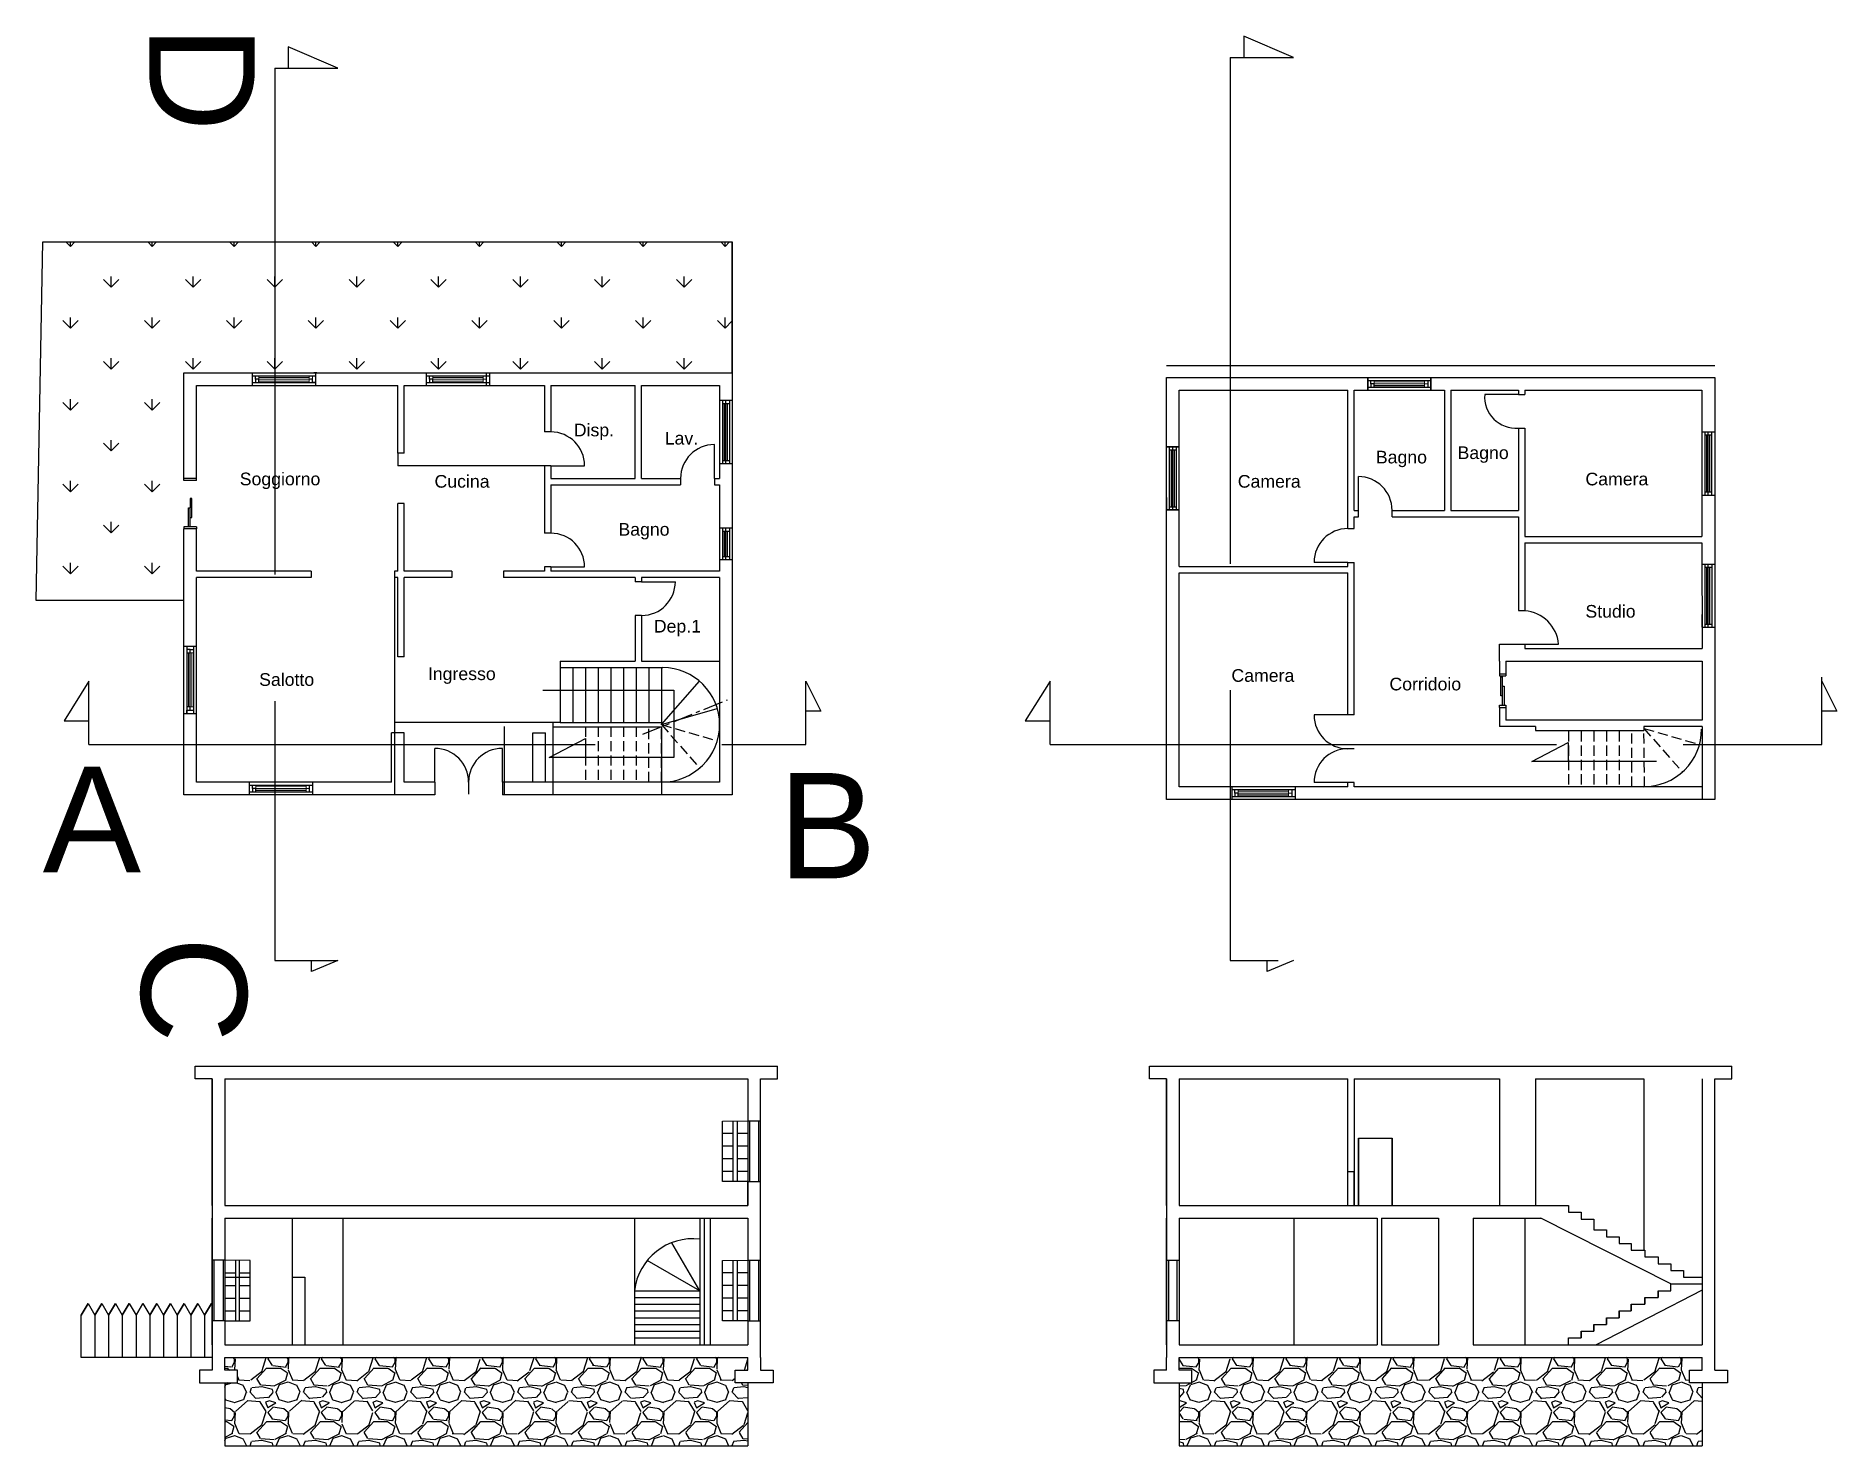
# Model space of a CAD drawing. Header units: millimetres. Extents: x 1271.7 to 1314.3, y 1595.1 to 1628.5.
import ezdxf

# ---------------------------------------------------------------- set-up
doc = ezdxf.new("R2010")
doc.units = ezdxf.units.MM
doc.linetypes.add('ACAD_ISO02W100', pattern=[15, 12, -3])
doc.linetypes.add('ACAD_ISO04W100', pattern=[30, 24, -3, 0, -3])
doc.layers.add('GIARDINO', color=3, linetype='Continuous')
doc.layers.add('MURATURA', color=140, linetype='Continuous')
doc.layers.add('PROIEZIONI finissime - fine lines', color=251, linetype='Continuous', lineweight=9)
doc.layers.add('SEZIONI medie - small section', color=2, linetype='Continuous', lineweight=25)
doc.layers.add('VETRATE sezioni - windows sections', color=7, linetype='Continuous', true_color=0x4d79ff)
doc.styles.get("Standard").update_dxf_attribs({"font": 'Arial.ttf'})

msp = doc.modelspace()

# ---------------------------------------------------------------- hatches: boundary and pattern name
h = msp.add_hatch()
h.set_pattern_fill('GRASS', color=256, scale=0.054)
h.paths.add_polyline_path([(1288.157, 1623.663), (1271.815, 1623.663), (1271.653, 1615.165), (1275.157, 1615.165), (1275.157, 1616.86), (1275.157, 1618.06), (1275.157, 1620.56), (1288.157, 1620.56)])
h = msp.add_hatch()
h.set_pattern_fill('GRASS', color=256, scale=10)
h.paths.add_polyline_path([(1288.157, 1623.663), (1271.815, 1623.663), (1271.653, 1615.165), (1275.157, 1615.165), (1275.157, 1616.86), (1275.157, 1618.06), (1275.157, 1620.56), (1288.157, 1620.56)])
at = {"layer": 'MURATURA'}
h = msp.add_hatch(dxfattribs=at)
h.set_pattern_fill('AR-B816C', color=0, scale=0.66)
h.paths.add_polyline_path([(1311.142, 1613.729), (1306.491, 1613.729), (1306.491, 1613.38), (1306.491, 1612.68), (1306.491, 1612.63), (1306.491, 1612.331), (1311.146, 1612.331)])
h = msp.add_hatch(dxfattribs=at)
h.set_pattern_fill('ANGLE', color=256)
h.set_pattern_definition([(0, (0, 0), (0, 6.985), [5.08, -1.905]), (90, (0, 0), (-6.985, 4e-16), [5.08, -1.905])])
h.paths.add_polyline_path([(1284.677, 1611.891), (1283.817, 1611.44), (1284.677, 1611.44)])
h = msp.add_hatch(dxfattribs=at)
h.set_pattern_fill('ANGLE', color=256)
h.set_pattern_definition([(0, (23.289, -0.092), (0, 6.985), [5.08, -1.905]), (90, (23.289, -0.092), (-6.985, 4e-16), [5.08, -1.905])])
h.paths.add_polyline_path([(1307.966, 1611.798), (1307.105, 1611.348), (1307.966, 1611.348)])
at = {"layer": 'MURATURA', "linetype": 'ByBlock'}
h = msp.add_hatch(dxfattribs=at)
h.set_pattern_fill('GRAVEL', color=256, scale=0.05)
h.paths.add_polyline_path([(1288.528, 1596.622), (1288.228, 1596.622), (1288.228, 1596.922), (1288.528, 1596.922), (1288.528, 1597.222), (1276.128, 1597.222), (1276.128, 1596.922), (1276.428, 1596.922), (1276.428, 1596.622), (1276.128, 1596.622), (1276.128, 1595.122), (1288.528, 1595.122)])
h = msp.add_hatch(dxfattribs=at)
h.set_pattern_fill('GRAVEL', color=256, scale=0.05)
h.paths.add_polyline_path([(1311.146, 1596.622), (1310.846, 1596.622), (1310.846, 1596.922), (1311.146, 1596.922), (1311.146, 1597.222), (1298.746, 1597.222), (1298.746, 1596.922), (1299.046, 1596.922), (1299.046, 1596.622), (1298.746, 1596.622), (1298.746, 1595.122), (1311.146, 1595.122)])

# ---------------------------------------------------------------- linework, layer by layer
at = {"layer": 'GIARDINO'}
for p, q in [((1271.653, 1615.165), (1271.815, 1623.663)), ((1271.815, 1623.663), (1288.157, 1623.663)), ((1288.157, 1620.56), (1288.157, 1623.663)), ((1275.157, 1615.165), (1271.653, 1615.165))]:
    msp.add_line(p, q, dxfattribs=at)
at = {"layer": 'MURATURA', "linetype": 'ACAD_ISO02W100'}
for p, q in [((1301.461, 1628.036), (1300.283, 1628.546)), ((1300.283, 1628.546), (1300.283, 1628.036)), ((1278.811, 1627.781), (1277.633, 1628.291)), ((1277.633, 1628.291), (1277.633, 1627.781)), ((1277.311, 1627.781), (1277.311, 1606.633)), ((1277.311, 1627.781), (1278.811, 1627.781)), ((1299.961, 1628.036), (1299.961, 1606.633)), ((1299.961, 1628.036), (1301.461, 1628.036)), ((1299.961, 1628.036), (1301.461, 1628.036)), ((1272.909, 1613.251), (1272.318, 1612.315)), ((1272.909, 1611.751), (1272.909, 1613.251)), ((1289.897, 1611.751), (1289.897, 1613.251)), ((1289.897, 1613.251), (1290.259, 1612.545)), ((1295.692, 1613.251), (1295.101, 1612.315)), ((1295.692, 1611.751), (1295.692, 1613.251)), ((1313.979, 1611.751), (1313.979, 1613.348)), ((1313.979, 1613.251), (1314.341, 1612.545)), ((1290.259, 1612.545), (1289.897, 1612.545)), ((1314.341, 1612.545), (1313.979, 1612.545)), ((1272.318, 1612.315), (1272.909, 1612.315)), ((1272.318, 1612.315), (1272.909, 1612.315)), ((1295.101, 1612.315), (1295.692, 1612.315)), ((1295.101, 1612.315), (1295.692, 1612.315)), ((1272.909, 1611.751), (1289.897, 1611.751)), ((1295.692, 1611.751), (1313.979, 1611.751)), ((1277.311, 1606.633), (1278.811, 1606.633)), ((1278.811, 1606.633), (1278.186, 1606.37)), ((1278.186, 1606.37), (1278.186, 1606.633)), ((1299.961, 1606.633), (1301.098, 1606.633)), ((1301.461, 1606.633), (1300.836, 1606.37)), ((1300.836, 1606.37), (1300.836, 1606.633))]:
    msp.add_line(p, q, dxfattribs=at)
at = {"layer": 'MURATURA'}
for p, q in [((1288.157, 1623.663), (1288.157, 1610.56)), ((1275.157, 1620.56), (1288.157, 1620.56)), ((1275.157, 1618.06), (1275.157, 1620.56)), ((1276.782, 1620.26), (1276.782, 1620.56)), ((1276.782, 1620.49), (1278.282, 1620.49)), ((1276.858, 1620.41), (1276.858, 1620.49)), ((1276.858, 1620.49), (1276.858, 1620.486)), ((1278.282, 1620.26), (1278.282, 1620.56)), ((1280.907, 1620.26), (1280.907, 1620.56)), ((1280.907, 1620.49), (1282.407, 1620.49)), ((1280.983, 1620.41), (1280.983, 1620.49)), ((1280.983, 1620.49), (1280.983, 1620.486)), ((1282.33, 1620.26), (1282.33, 1620.56)), ((1282.407, 1620.26), (1282.407, 1620.56)), ((1298.446, 1620.451), (1311.446, 1620.451)), ((1298.446, 1610.451), (1298.446, 1620.451)), ((1303.218, 1620.151), (1303.218, 1620.451)), ((1303.218, 1620.451), (1303.218, 1620.151)), ((1304.718, 1620.151), (1304.718, 1620.451)), ((1304.718, 1620.451), (1304.718, 1620.151)), ((1311.446, 1620.451), (1311.446, 1610.451)), ((1275.457, 1620.26), (1279.607, 1620.26)), ((1275.457, 1618.06), (1275.457, 1620.26)), ((1276.782, 1620.33), (1276.935, 1620.33)), ((1276.858, 1620.41), (1276.858, 1620.33)), ((1276.935, 1620.33), (1278.282, 1620.33)), ((1278.205, 1620.33), (1278.205, 1620.41)), ((1278.282, 1620.33), (1278.205, 1620.33)), ((1279.607, 1620.26), (1280.233, 1620.26)), ((1280.233, 1618.66), (1280.233, 1620.26)), ((1280.383, 1618.66), (1280.383, 1620.26)), ((1280.383, 1620.26), (1283.707, 1620.26)), ((1280.907, 1620.33), (1281.06, 1620.33)), ((1280.983, 1620.41), (1280.983, 1620.33)), ((1281.06, 1620.33), (1282.407, 1620.33)), ((1283.707, 1620.26), (1283.707, 1619.16)), ((1283.857, 1620.26), (1283.857, 1619.16)), ((1283.857, 1620.26), (1285.857, 1620.26)), ((1285.857, 1618.06), (1285.857, 1620.26)), ((1286.007, 1618.06), (1286.007, 1620.26)), ((1286.007, 1620.26), (1287.857, 1620.26)), ((1287.857, 1620.26), (1287.857, 1618.06)), ((1298.746, 1620.151), (1302.746, 1620.151)), ((1298.746, 1615.969), (1298.746, 1620.151)), ((1302.746, 1616.869), (1302.746, 1620.151)), ((1302.896, 1617.301), (1302.896, 1620.151)), ((1302.896, 1620.151), (1305.041, 1620.151)), ((1303.218, 1620.381), (1304.718, 1620.381)), ((1303.218, 1620.221), (1303.371, 1620.221)), ((1303.295, 1620.301), (1303.295, 1620.381)), ((1303.295, 1620.381), (1303.295, 1620.378)), ((1303.295, 1620.301), (1303.295, 1620.221)), ((1303.371, 1620.221), (1304.718, 1620.221)), ((1304.642, 1620.381), (1304.642, 1620.221)), ((1305.041, 1620.151), (1305.041, 1617.301)), ((1305.191, 1620.151), (1305.191, 1617.301)), ((1305.191, 1620.151), (1306.791, 1620.151)), ((1306.791, 1620.051), (1305.991, 1620.051)), ((1306.791, 1620.151), (1306.791, 1620.051)), ((1306.791, 1620.051), (1306.941, 1620.051)), ((1306.941, 1620.151), (1306.941, 1620.051)), ((1306.941, 1620.151), (1311.135, 1620.151)), ((1306.941, 1620.151), (1307.396, 1620.151)), ((1311.135, 1620.151), (1311.139, 1616.678)), ((1287.857, 1619.91), (1288.157, 1619.91)), ((1287.927, 1619.91), (1287.927, 1618.41)), ((1287.927, 1619.833), (1288.087, 1619.833)), ((1287.967, 1619.833), (1287.967, 1618.486)), ((1288.007, 1618.41), (1288.007, 1619.91)), ((1288.047, 1618.486), (1288.047, 1619.833)), ((1288.087, 1619.91), (1288.087, 1618.41)), ((1283.857, 1619.16), (1283.707, 1619.16)), ((1306.791, 1619.251), (1306.941, 1619.251)), ((1306.791, 1619.251), (1306.791, 1617.301)), ((1306.941, 1619.251), (1306.941, 1616.678)), ((1311.137, 1619.165), (1311.446, 1619.165)), ((1311.138, 1619.165), (1311.438, 1619.165)), ((1311.208, 1619.165), (1311.208, 1617.665)), ((1311.288, 1617.665), (1311.288, 1619.165)), ((1311.368, 1619.165), (1311.368, 1617.665)), ((1287.732, 1618.06), (1287.732, 1618.86)), ((1298.746, 1618.81), (1298.446, 1618.81)), ((1298.446, 1618.81), (1298.746, 1618.81)), ((1298.516, 1618.81), (1298.516, 1617.31)), ((1298.516, 1618.734), (1298.676, 1618.734)), ((1298.556, 1618.734), (1298.556, 1617.387)), ((1298.596, 1617.31), (1298.596, 1618.81)), ((1298.636, 1617.387), (1298.636, 1618.734)), ((1298.676, 1618.81), (1298.676, 1617.31)), ((1311.208, 1619.088), (1311.368, 1619.088)), ((1311.248, 1619.088), (1311.248, 1617.741)), ((1311.328, 1617.741), (1311.328, 1619.088)), ((1280.383, 1618.66), (1280.233, 1618.66)), ((1283.857, 1618.36), (1283.707, 1618.36)), ((1283.707, 1618.36), (1283.707, 1616.76)), ((1283.857, 1618.36), (1283.857, 1618.06)), ((1283.857, 1618.36), (1284.657, 1618.36)), ((1287.857, 1618.41), (1288.157, 1618.41)), ((1287.927, 1618.486), (1288.087, 1618.486)), ((1275.457, 1618.06), (1275.157, 1618.06)), ((1275.157, 1618.01), (1275.157, 1618.06)), ((1275.457, 1618.01), (1275.157, 1618.01)), ((1275.457, 1618.01), (1275.457, 1618.06)), ((1283.857, 1618.06), (1285.857, 1618.06)), ((1283.857, 1617.91), (1286.932, 1617.91)), ((1283.857, 1617.91), (1283.857, 1616.76)), ((1286.007, 1618.06), (1286.932, 1618.06)), ((1286.932, 1618.06), (1286.932, 1617.91)), ((1287.732, 1618.06), (1287.732, 1617.91)), ((1287.732, 1618.06), (1287.857, 1618.06)), ((1287.732, 1617.91), (1287.857, 1617.91)), ((1287.857, 1617.91), (1287.857, 1615.86)), ((1302.996, 1617.301), (1302.996, 1618.101)), ((1311.137, 1617.965), (1311.137, 1617.665)), ((1275.347, 1617.585), (1275.307, 1617.585)), ((1275.307, 1617.585), (1275.307, 1617.36)), ((1275.347, 1617.135), (1275.347, 1617.585)), ((1280.233, 1615.86), (1280.233, 1617.46)), ((1280.383, 1617.46), (1280.233, 1617.46)), ((1280.383, 1615.86), (1280.383, 1617.46)), ((1298.446, 1617.61), (1298.446, 1617.31)), ((1311.137, 1617.665), (1311.446, 1617.665)), ((1311.138, 1617.665), (1311.438, 1617.665)), ((1311.208, 1617.741), (1311.368, 1617.741)), ((1275.267, 1616.91), (1275.267, 1617.36)), ((1275.267, 1617.36), (1275.307, 1617.36)), ((1275.307, 1616.91), (1275.307, 1617.36)), ((1275.307, 1617.135), (1275.347, 1617.135)), ((1298.746, 1617.31), (1298.446, 1617.31)), ((1298.446, 1617.31), (1298.746, 1617.31)), ((1298.516, 1617.387), (1298.676, 1617.387)), ((1302.896, 1617.301), (1302.996, 1617.301)), ((1302.896, 1617.151), (1302.996, 1617.151)), ((1302.896, 1616.869), (1302.896, 1617.151)), ((1302.996, 1617.151), (1302.996, 1617.301)), ((1303.796, 1617.151), (1303.796, 1617.301)), ((1303.796, 1617.301), (1305.041, 1617.301)), ((1303.796, 1617.151), (1306.791, 1617.151)), ((1305.191, 1617.301), (1306.791, 1617.301)), ((1306.791, 1617.151), (1306.791, 1614.929)), ((1275.457, 1616.91), (1275.157, 1616.91)), ((1275.157, 1616.91), (1275.157, 1616.86)), ((1275.157, 1610.56), (1275.157, 1616.86)), ((1275.457, 1616.86), (1275.157, 1616.86)), ((1275.457, 1616.91), (1275.457, 1616.86)), ((1275.457, 1615.86), (1275.457, 1616.86)), ((1283.857, 1616.76), (1283.707, 1616.76)), ((1287.857, 1616.885), (1288.157, 1616.885)), ((1287.927, 1616.885), (1287.927, 1616.135)), ((1287.927, 1616.808), (1288.087, 1616.808)), ((1287.967, 1616.808), (1287.967, 1616.211)), ((1288.007, 1616.135), (1288.007, 1616.885)), ((1288.047, 1616.211), (1288.047, 1616.808)), ((1288.087, 1616.885), (1288.087, 1616.135)), ((1302.746, 1616.869), (1302.896, 1616.869)), ((1306.941, 1616.678), (1311.139, 1616.678)), ((1287.927, 1616.211), (1288.087, 1616.211)), ((1306.941, 1616.528), (1311.139, 1616.528)), ((1306.941, 1616.528), (1306.941, 1614.929)), ((1311.139, 1616.528), (1311.142, 1614.029)), ((1278.177, 1615.86), (1275.457, 1615.86)), ((1278.177, 1615.86), (1278.177, 1615.71)), ((1280.233, 1615.86), (1280.153, 1615.86)), ((1280.153, 1615.86), (1280.153, 1615.71)), ((1281.508, 1615.86), (1280.383, 1615.86)), ((1281.508, 1615.86), (1281.508, 1615.71)), ((1283.707, 1615.86), (1282.732, 1615.86)), ((1282.732, 1615.86), (1282.732, 1615.71)), ((1283.857, 1615.96), (1283.707, 1615.96)), ((1283.707, 1615.96), (1283.707, 1615.86)), ((1283.857, 1615.96), (1283.857, 1615.86)), ((1283.857, 1615.96), (1284.657, 1615.96)), ((1285.857, 1615.86), (1283.857, 1615.86)), ((1287.857, 1615.856), (1285.857, 1615.86)), ((1287.857, 1616.135), (1288.157, 1616.135)), ((1287.857, 1615.923), (1287.857, 1615.856)), ((1298.746, 1615.969), (1302.746, 1615.969)), ((1298.746, 1610.751), (1298.746, 1615.819)), ((1298.746, 1615.819), (1302.746, 1615.819)), ((1302.746, 1616.069), (1301.946, 1616.069)), ((1302.746, 1616.069), (1301.946, 1616.069)), ((1302.746, 1616.069), (1301.946, 1616.069)), ((1302.746, 1615.969), (1302.746, 1616.069)), ((1302.746, 1616.069), (1302.896, 1616.069)), ((1302.746, 1612.451), (1302.746, 1615.819)), ((1302.896, 1612.451), (1302.896, 1616.069)), ((1311.14, 1616.029), (1311.446, 1616.029)), ((1311.141, 1616.029), (1311.441, 1616.029)), ((1311.211, 1616.029), (1311.211, 1614.529)), ((1311.211, 1615.952), (1311.371, 1615.952)), ((1311.251, 1615.952), (1311.251, 1614.605)), ((1311.291, 1614.529), (1311.291, 1616.029)), ((1311.331, 1614.605), (1311.331, 1615.952)), ((1311.371, 1616.029), (1311.371, 1614.529)), ((1275.457, 1610.86), (1275.457, 1615.71)), ((1278.177, 1615.71), (1275.457, 1615.71)), ((1280.233, 1615.71), (1280.153, 1615.71)), ((1280.233, 1613.827), (1280.233, 1615.71)), ((1280.383, 1613.827), (1280.383, 1615.71)), ((1281.508, 1615.71), (1280.383, 1615.71)), ((1283.857, 1615.71), (1282.732, 1615.71)), ((1285.857, 1615.71), (1283.857, 1615.71)), ((1285.857, 1615.71), (1285.857, 1615.61)), ((1286.007, 1615.61), (1285.857, 1615.61)), ((1287.857, 1615.71), (1286.007, 1615.71)), ((1286.007, 1615.71), (1286.007, 1615.61)), ((1286.007, 1615.61), (1286.807, 1615.61)), ((1287.857, 1615.71), (1287.857, 1613.723)), ((1306.791, 1614.929), (1306.941, 1614.929)), ((1286.007, 1614.81), (1285.857, 1614.81)), ((1285.857, 1614.81), (1285.857, 1613.723)), ((1286.007, 1614.81), (1286.007, 1613.723)), ((1311.14, 1614.829), (1311.14, 1614.529)), ((1311.14, 1614.529), (1311.446, 1614.529)), ((1311.141, 1614.529), (1311.441, 1614.529)), ((1311.211, 1614.605), (1311.371, 1614.605)), ((1275.157, 1614.085), (1275.457, 1614.085)), ((1275.227, 1614.085), (1275.227, 1613.923)), ((1275.39, 1614.085), (1275.39, 1612.485)), ((1306.341, 1614.129), (1306.941, 1614.129)), ((1306.341, 1613.729), (1306.341, 1614.129)), ((1306.941, 1614.129), (1306.941, 1614.029)), ((1306.941, 1614.129), (1307.741, 1614.129)), ((1306.941, 1614.029), (1311.142, 1614.029)), ((1311.142, 1614.129), (1311.142, 1614.129)), ((1275.227, 1613.923), (1275.227, 1612.485)), ((1275.31, 1614), (1275.23, 1614)), ((1275.31, 1614), (1275.39, 1614)), ((1275.39, 1614), (1275.387, 1614)), ((1280.383, 1613.827), (1280.233, 1613.827)), ((1284.077, 1613.723), (1285.857, 1613.723)), ((1284.077, 1613.723), (1284.077, 1612.273)), ((1286.007, 1613.723), (1287.857, 1613.723)), ((1287.857, 1613.723), (1287.857, 1610.86)), ((1306.341, 1613.729), (1306.341, 1613.43)), ((1306.491, 1613.729), (1311.142, 1613.729)), ((1306.491, 1613.729), (1306.491, 1613.38)), ((1311.142, 1613.729), (1311.146, 1612.331)), ((1284.077, 1613.573), (1286.507, 1613.573)), ((1284.377, 1613.573), (1284.377, 1612.273)), ((1284.677, 1613.573), (1284.677, 1612.273)), ((1284.977, 1613.573), (1284.977, 1612.273)), ((1285.277, 1613.573), (1285.277, 1612.273)), ((1285.577, 1613.573), (1285.577, 1612.273)), ((1285.877, 1613.573), (1285.877, 1612.273)), ((1286.177, 1613.573), (1286.177, 1612.273)), ((1286.477, 1613.573), (1286.477, 1612.223)), ((1286.477, 1612.223), (1287.383, 1613.25)), ((1306.341, 1613.43), (1306.491, 1613.43)), ((1306.341, 1613.43), (1306.341, 1613.38)), ((1306.341, 1613.38), (1306.491, 1613.38)), ((1306.376, 1612.905), (1306.376, 1613.355)), ((1306.376, 1613.355), (1306.376, 1613.355)), ((1306.376, 1613.355), (1306.416, 1613.355)), ((1306.416, 1612.68), (1306.416, 1613.355)), ((1283.666, 1613.042), (1286.772, 1613.042)), ((1286.772, 1613.042), (1286.772, 1611.44)), ((1306.416, 1612.905), (1306.376, 1612.905)), ((1306.416, 1613.13), (1306.456, 1613.13)), ((1306.456, 1613.13), (1306.456, 1612.68)), ((1275.157, 1612.485), (1275.457, 1612.485)), ((1275.227, 1612.485), (1275.227, 1612.565)), ((1275.227, 1612.565), (1275.39, 1612.565)), ((1286.477, 1612.223), (1287.801, 1612.606)), ((1302.746, 1612.451), (1301.946, 1612.451)), ((1302.896, 1612.451), (1302.746, 1612.451)), ((1306.341, 1612.63), (1306.341, 1612.68)), ((1306.341, 1612.68), (1306.491, 1612.68)), ((1306.341, 1612.63), (1306.491, 1612.63)), ((1306.341, 1612.63), (1306.341, 1612.331)), ((1306.341, 1612.331), (1306.341, 1612.181)), ((1306.491, 1612.68), (1306.491, 1612.63)), ((1306.491, 1612.63), (1306.491, 1612.331)), ((1311.146, 1612.331), (1306.491, 1612.331)), ((1280.383, 1612.026), (1280.083, 1612.026)), ((1280.083, 1610.86), (1280.083, 1612.026)), ((1280.383, 1610.86), (1280.383, 1612.026)), ((1283.432, 1610.86), (1283.432, 1612.026)), ((1283.432, 1612.026), (1283.732, 1612.026)), ((1283.732, 1610.86), (1283.732, 1612.026)), ((1283.817, 1611.44), (1284.677, 1611.891)), ((1284.077, 1612.273), (1283.907, 1612.273)), ((1283.907, 1612.273), (1283.907, 1612.173)), ((1283.909, 1612.173), (1286.477, 1612.173)), ((1284.077, 1612.273), (1286.477, 1612.273)), ((1284.677, 1611.891), (1284.677, 1611.44)), ((1307.195, 1612.181), (1306.341, 1612.181)), ((1307.195, 1612.181), (1307.195, 1612.081)), ((1307.198, 1612.081), (1309.766, 1612.081)), ((1309.766, 1612.181), (1309.766, 1612.081)), ((1311.146, 1612.181), (1309.766, 1612.181)), ((1311.146, 1612.181), (1311.146, 1610.751)), ((1281.107, 1610.86), (1281.107, 1611.66)), ((1282.707, 1610.86), (1282.707, 1611.66)), ((1302.896, 1611.651), (1302.746, 1611.651)), ((1307.105, 1611.348), (1307.966, 1611.798)), ((1307.966, 1611.798), (1307.966, 1611.348)), ((1286.772, 1611.44), (1283.817, 1611.44)), ((1310.061, 1611.348), (1307.105, 1611.348)), ((1279.607, 1610.86), (1275.457, 1610.86)), ((1276.707, 1610.86), (1276.707, 1610.56)), ((1276.707, 1610.79), (1278.207, 1610.79)), ((1276.707, 1610.63), (1276.86, 1610.63)), ((1276.783, 1610.71), (1276.783, 1610.79)), ((1276.783, 1610.79), (1276.783, 1610.786)), ((1276.783, 1610.71), (1276.783, 1610.63)), ((1276.86, 1610.63), (1278.207, 1610.63)), ((1278.13, 1610.79), (1278.13, 1610.63)), ((1278.207, 1610.86), (1278.207, 1610.56)), ((1280.083, 1610.86), (1279.607, 1610.86)), ((1281.107, 1610.86), (1280.383, 1610.86)), ((1281.107, 1610.86), (1281.107, 1610.56)), ((1281.907, 1610.86), (1281.907, 1610.573)), ((1287.857, 1610.86), (1282.707, 1610.86)), ((1282.707, 1610.86), (1282.707, 1610.56)), ((1302.746, 1610.751), (1298.746, 1610.751)), ((1299.996, 1610.751), (1299.996, 1610.451)), ((1299.996, 1610.751), (1299.996, 1610.451)), ((1299.996, 1610.681), (1301.496, 1610.681)), ((1300.072, 1610.601), (1300.072, 1610.681)), ((1300.072, 1610.681), (1300.072, 1610.678)), ((1301.419, 1610.681), (1301.419, 1610.521)), ((1301.496, 1610.751), (1301.496, 1610.451)), ((1301.496, 1610.751), (1301.496, 1610.451)), ((1302.746, 1610.851), (1301.946, 1610.851)), ((1302.746, 1610.851), (1301.946, 1610.851)), ((1302.746, 1610.751), (1302.746, 1610.851)), ((1302.896, 1610.851), (1302.746, 1610.851)), ((1302.896, 1610.751), (1302.896, 1610.851)), ((1311.146, 1610.751), (1302.896, 1610.751)), ((1281.107, 1610.56), (1275.157, 1610.56)), ((1288.157, 1610.56), (1282.707, 1610.56)), ((1311.446, 1610.451), (1298.446, 1610.451)), ((1299.996, 1610.521), (1300.149, 1610.521)), ((1300.072, 1610.601), (1300.072, 1610.521)), ((1300.149, 1610.521), (1301.496, 1610.521))]:
    msp.add_line(p, q, dxfattribs=at)
at = {"layer": 'MURATURA', "linetype": 'ByBlock'}
for p, q in [((1298.446, 1620.735), (1311.446, 1620.735)), ((1298.446, 1620.735), (1311.446, 1620.735)), ((1280.233, 1618.66), (1280.233, 1618.36)), ((1283.707, 1618.36), (1280.233, 1618.36)), ((1280.153, 1615.71), (1280.153, 1610.56)), ((1283.907, 1612.273), (1280.153, 1612.273)), ((1282.752, 1612.181), (1282.752, 1610.56)), ((1283.907, 1612.173), (1283.907, 1610.56)), ((1286.477, 1612.173), (1286.477, 1610.56)), ((1311.146, 1612.181), (1311.146, 1610.451)), ((1275.428, 1604.122), (1289.228, 1604.122)), ((1275.428, 1603.822), (1275.428, 1604.122)), ((1275.828, 1603.822), (1275.428, 1603.822)), ((1275.828, 1600.822), (1275.828, 1603.822)), ((1275.828, 1603.822), (1275.828, 1597.222)), ((1276.128, 1603.822), (1280.278, 1603.822)), ((1276.128, 1603.822), (1276.128, 1600.822)), ((1280.278, 1603.822), (1283.723, 1603.822)), ((1283.723, 1603.822), (1288.528, 1603.822)), ((1288.528, 1603.822), (1288.528, 1600.822)), ((1288.828, 1600.822), (1288.828, 1603.822)), ((1288.828, 1597.222), (1288.828, 1603.822)), ((1288.828, 1603.822), (1289.228, 1603.822)), ((1289.228, 1603.822), (1289.228, 1604.122)), ((1298.046, 1604.122), (1311.846, 1604.122)), ((1298.046, 1603.822), (1298.046, 1604.122)), ((1298.446, 1603.822), (1298.046, 1603.822)), ((1298.446, 1600.822), (1298.446, 1603.822)), ((1298.446, 1603.822), (1298.446, 1597.222)), ((1298.746, 1603.822), (1302.746, 1603.822)), ((1298.746, 1603.822), (1298.746, 1600.822)), ((1302.746, 1600.822), (1302.746, 1603.822)), ((1302.896, 1603.822), (1302.896, 1600.822)), ((1302.896, 1603.822), (1306.341, 1603.822)), ((1306.341, 1603.822), (1306.341, 1600.822)), ((1307.198, 1603.822), (1307.198, 1600.822)), ((1307.198, 1603.822), (1309.766, 1603.822)), ((1309.766, 1603.822), (1309.766, 1599.762)), ((1311.146, 1603.822), (1311.146, 1600.522)), ((1311.446, 1600.822), (1311.446, 1603.822)), ((1311.446, 1597.222), (1311.446, 1603.822)), ((1311.446, 1603.822), (1311.846, 1603.822)), ((1311.846, 1603.822), (1311.846, 1604.122)), ((1287.922, 1602.82), (1288.522, 1602.826)), ((1287.922, 1601.391), (1287.922, 1602.82)), ((1288.174, 1602.526), (1287.924, 1602.526)), ((1288.174, 1601.391), (1288.174, 1602.82)), ((1288.272, 1602.823), (1288.272, 1601.391)), ((1288.522, 1602.526), (1288.272, 1602.526)), ((1288.528, 1602.826), (1288.828, 1602.826)), ((1288.568, 1602.826), (1288.568, 1601.391)), ((1288.568, 1602.826), (1288.568, 1601.391)), ((1288.788, 1601.391), (1288.788, 1602.826)), ((1288.174, 1602.226), (1287.924, 1602.226)), ((1288.522, 1602.226), (1288.272, 1602.226)), ((1302.996, 1602.422), (1302.996, 1600.822)), ((1302.996, 1600.822), (1302.996, 1602.422)), ((1302.996, 1602.422), (1303.796, 1602.422)), ((1303.796, 1602.422), (1303.796, 1600.822)), ((1303.796, 1600.822), (1303.796, 1602.422)), ((1288.174, 1601.926), (1287.924, 1601.926)), ((1288.522, 1601.926), (1288.272, 1601.926)), ((1288.522, 1601.391), (1287.922, 1601.391)), ((1288.174, 1601.626), (1287.924, 1601.626)), ((1288.522, 1601.626), (1288.272, 1601.626)), ((1288.528, 1600.822), (1288.528, 1601.391)), ((1288.528, 1601.391), (1288.828, 1601.391)), ((1302.896, 1601.622), (1302.746, 1601.622)), ((1302.896, 1600.822), (1302.896, 1601.622)), ((1302.896, 1601.622), (1302.896, 1601.622)), ((1276.128, 1600.822), (1288.528, 1600.822)), ((1298.746, 1600.822), (1307.98, 1600.822)), ((1298.746, 1600.822), (1302.996, 1600.822)), ((1298.746, 1600.822), (1302.746, 1600.822)), ((1307.98, 1600.822), (1307.98, 1600.662)), ((1275.828, 1597.522), (1275.828, 1600.522)), ((1276.128, 1600.522), (1276.128, 1597.522)), ((1276.128, 1600.522), (1280.678, 1600.522)), ((1277.728, 1600.522), (1277.728, 1597.522)), ((1278.928, 1600.522), (1278.928, 1597.522)), ((1280.678, 1600.522), (1288.528, 1600.522)), ((1285.836, 1600.522), (1285.836, 1597.522)), ((1287.39, 1600.522), (1287.39, 1597.522)), ((1287.49, 1600.522), (1287.49, 1597.522)), ((1287.636, 1600.522), (1287.636, 1597.522)), ((1288.528, 1600.522), (1288.528, 1597.522)), ((1288.828, 1597.522), (1288.828, 1600.522)), ((1298.446, 1597.522), (1298.446, 1600.522)), ((1298.746, 1600.522), (1301.166, 1600.522)), ((1298.746, 1600.522), (1298.746, 1597.522)), ((1298.746, 1600.522), (1301.466, 1600.522)), ((1301.466, 1600.522), (1301.466, 1597.522)), ((1301.466, 1600.522), (1303.442, 1600.522)), ((1301.466, 1600.522), (1303.442, 1600.522)), ((1303.442, 1600.522), (1303.442, 1600.522)), ((1303.442, 1600.522), (1303.442, 1597.522)), ((1303.542, 1600.522), (1303.542, 1597.522)), ((1303.542, 1600.522), (1304.497, 1600.522)), ((1303.542, 1600.522), (1303.772, 1600.522)), ((1303.772, 1600.522), (1303.772, 1600.522)), ((1303.772, 1600.522), (1304.897, 1600.522)), ((1304.897, 1600.522), (1304.897, 1600.522)), ((1304.897, 1600.522), (1304.897, 1597.522)), ((1305.721, 1600.522), (1305.721, 1597.522)), ((1305.721, 1600.522), (1307.318, 1600.522)), ((1305.721, 1600.522), (1306.944, 1600.522)), ((1306.944, 1600.522), (1306.944, 1600.522)), ((1306.944, 1600.522), (1306.944, 1597.522)), ((1310.401, 1598.962), (1307.318, 1600.522)), ((1307.98, 1600.662), (1308.28, 1600.662)), ((1308.28, 1600.662), (1308.28, 1600.502)), ((1308.28, 1600.662), (1308.28, 1600.502)), ((1308.28, 1600.502), (1308.58, 1600.502)), ((1308.58, 1600.502), (1308.58, 1600.242)), ((1308.58, 1600.502), (1308.58, 1600.242)), ((1311.146, 1600.522), (1311.146, 1597.522)), ((1311.446, 1597.522), (1311.446, 1600.522)), ((1287.39, 1598.802), (1286.72, 1599.939)), ((1308.58, 1600.242), (1308.58, 1600.242)), ((1308.58, 1600.242), (1308.88, 1600.242)), ((1308.88, 1600.242), (1308.88, 1600.082)), ((1308.88, 1600.242), (1308.88, 1600.082)), ((1308.88, 1600.082), (1308.88, 1600.082)), ((1308.88, 1600.082), (1309.18, 1600.082)), ((1309.18, 1600.082), (1309.18, 1599.922)), ((1309.18, 1600.082), (1309.18, 1599.922)), ((1276.128, 1599.526), (1275.828, 1599.526)), ((1275.868, 1599.526), (1275.868, 1598.091)), ((1276.088, 1599.526), (1276.088, 1598.091)), ((1276.728, 1599.52), (1276.128, 1599.526)), ((1276.128, 1599.526), (1276.128, 1599.326)), ((1276.128, 1599.526), (1276.128, 1599.226)), ((1276.378, 1599.523), (1276.378, 1598.091)), ((1276.476, 1598.091), (1276.476, 1599.52)), ((1276.728, 1598.091), (1276.728, 1599.52)), ((1287.39, 1598.802), (1286.138, 1599.516)), ((1287.922, 1599.52), (1288.522, 1599.526)), ((1287.922, 1598.091), (1287.922, 1599.52)), ((1288.174, 1598.091), (1288.174, 1599.52)), ((1288.272, 1599.523), (1288.272, 1598.091)), ((1288.528, 1599.526), (1288.828, 1599.526)), ((1288.568, 1599.526), (1288.568, 1598.091)), ((1288.788, 1598.091), (1288.788, 1599.526)), ((1288.788, 1598.091), (1288.788, 1599.526)), ((1298.446, 1599.526), (1298.746, 1599.526)), ((1298.496, 1599.526), (1298.496, 1598.091)), ((1298.696, 1599.526), (1298.696, 1598.091)), ((1309.18, 1599.922), (1309.466, 1599.922)), ((1309.466, 1599.922), (1309.466, 1599.762)), ((1309.466, 1599.922), (1309.466, 1599.762)), ((1309.466, 1599.762), (1309.466, 1599.762)), ((1309.466, 1599.762), (1309.783, 1599.762)), ((1309.783, 1599.762), (1309.783, 1599.602)), ((1309.783, 1599.762), (1309.783, 1599.602)), ((1309.783, 1599.602), (1310.101, 1599.602)), ((1310.101, 1599.602), (1310.101, 1599.442)), ((1276.128, 1599.226), (1276.378, 1599.226)), ((1276.128, 1599.226), (1276.128, 1598.926)), ((1276.128, 1599.122), (1276.728, 1599.122)), ((1276.476, 1599.226), (1276.726, 1599.226)), ((1277.728, 1599.122), (1278.028, 1599.122)), ((1278.028, 1599.122), (1278.028, 1597.522)), ((1288.174, 1599.226), (1287.924, 1599.226)), ((1288.522, 1599.226), (1288.272, 1599.226)), ((1310.101, 1599.442), (1310.401, 1599.442)), ((1310.101, 1599.442), (1310.401, 1599.442)), ((1310.401, 1599.442), (1310.401, 1599.282)), ((1310.401, 1599.282), (1310.701, 1599.282)), ((1310.701, 1599.282), (1310.701, 1599.122)), ((1310.701, 1599.122), (1311.146, 1599.122)), ((1276.128, 1598.926), (1276.378, 1598.926)), ((1276.128, 1598.926), (1276.128, 1598.626)), ((1276.476, 1598.926), (1276.726, 1598.926)), ((1285.836, 1598.802), (1287.39, 1598.802)), ((1288.174, 1598.926), (1287.924, 1598.926)), ((1288.522, 1598.926), (1288.272, 1598.926)), ((1311.146, 1598.812), (1308.636, 1597.522)), ((1310.101, 1598.642), (1310.101, 1598.802)), ((1310.101, 1598.802), (1310.401, 1598.802)), ((1310.101, 1598.802), (1310.101, 1598.642)), ((1310.401, 1598.802), (1310.401, 1598.962)), ((1310.401, 1598.962), (1311.146, 1598.962)), ((1272.724, 1598.222), (1272.889, 1598.503)), ((1272.889, 1598.503), (1272.724, 1598.222)), ((1272.889, 1598.503), (1272.724, 1598.222)), ((1272.889, 1598.503), (1273.049, 1598.222)), ((1273.049, 1598.222), (1273.214, 1598.503)), ((1273.214, 1598.503), (1273.049, 1598.222)), ((1273.214, 1598.503), (1273.049, 1598.222)), ((1273.214, 1598.503), (1273.374, 1598.222)), ((1273.374, 1598.222), (1273.539, 1598.503)), ((1273.539, 1598.503), (1273.374, 1598.222)), ((1273.539, 1598.503), (1273.374, 1598.222)), ((1273.539, 1598.503), (1273.699, 1598.222)), ((1273.699, 1598.222), (1273.864, 1598.503)), ((1273.864, 1598.503), (1273.699, 1598.222)), ((1273.864, 1598.503), (1273.699, 1598.222)), ((1273.864, 1598.503), (1274.024, 1598.222)), ((1274.024, 1598.222), (1274.189, 1598.503)), ((1274.189, 1598.503), (1274.024, 1598.222)), ((1274.189, 1598.503), (1274.024, 1598.222)), ((1274.189, 1598.503), (1274.349, 1598.222)), ((1274.349, 1598.222), (1274.514, 1598.503)), ((1274.514, 1598.503), (1274.349, 1598.222)), ((1274.514, 1598.503), (1274.349, 1598.222)), ((1274.514, 1598.503), (1274.674, 1598.222)), ((1274.674, 1598.222), (1274.839, 1598.503)), ((1274.839, 1598.503), (1274.674, 1598.222)), ((1274.839, 1598.503), (1274.674, 1598.222)), ((1274.839, 1598.503), (1274.998, 1598.222)), ((1274.998, 1598.222), (1275.164, 1598.503)), ((1275.164, 1598.503), (1274.998, 1598.222)), ((1275.164, 1598.503), (1274.998, 1598.222)), ((1275.164, 1598.503), (1275.323, 1598.222)), ((1275.323, 1598.222), (1275.489, 1598.503)), ((1275.489, 1598.503), (1275.323, 1598.222)), ((1275.489, 1598.503), (1275.323, 1598.222)), ((1275.489, 1598.503), (1275.648, 1598.222)), ((1275.648, 1598.222), (1275.814, 1598.503)), ((1275.814, 1598.503), (1275.648, 1598.222)), ((1275.814, 1598.503), (1275.648, 1598.222)), ((1275.814, 1598.503), (1275.828, 1598.478)), ((1276.128, 1598.626), (1276.378, 1598.626)), ((1276.128, 1598.626), (1276.128, 1598.326)), ((1276.128, 1598.326), (1276.378, 1598.326)), ((1276.476, 1598.626), (1276.726, 1598.626)), ((1276.476, 1598.326), (1276.726, 1598.326)), ((1285.836, 1598.642), (1287.39, 1598.642)), ((1285.836, 1598.482), (1287.39, 1598.482)), ((1285.836, 1598.322), (1287.39, 1598.322)), ((1288.174, 1598.626), (1287.924, 1598.626)), ((1288.174, 1598.326), (1287.924, 1598.326)), ((1288.522, 1598.626), (1288.272, 1598.626)), ((1288.522, 1598.326), (1288.272, 1598.326)), ((1309.18, 1598.162), (1309.18, 1598.322)), ((1309.18, 1598.322), (1309.466, 1598.322)), ((1309.18, 1598.322), (1309.18, 1598.162)), ((1309.466, 1598.322), (1309.466, 1598.482)), ((1309.466, 1598.482), (1309.783, 1598.482)), ((1309.466, 1598.482), (1309.466, 1598.322)), ((1309.783, 1598.482), (1309.783, 1598.642)), ((1309.783, 1598.642), (1310.101, 1598.642)), ((1309.783, 1598.642), (1309.783, 1598.482)), ((1310.101, 1598.642), (1310.101, 1598.642)), ((1272.724, 1597.222), (1272.724, 1598.222)), ((1272.724, 1597.222), (1272.724, 1598.222)), ((1273.049, 1598.222), (1273.049, 1597.222)), ((1273.374, 1598.222), (1273.374, 1597.222)), ((1273.699, 1598.222), (1273.699, 1597.222)), ((1274.024, 1598.222), (1274.024, 1597.222)), ((1274.349, 1598.222), (1274.349, 1597.222)), ((1274.674, 1598.222), (1274.674, 1597.222)), ((1274.998, 1598.222), (1274.998, 1597.222)), ((1275.323, 1598.222), (1275.323, 1597.222)), ((1275.648, 1598.222), (1275.648, 1597.222)), ((1276.128, 1598.091), (1275.828, 1598.091)), ((1276.128, 1598.091), (1276.728, 1598.091)), ((1285.836, 1598.162), (1287.39, 1598.162)), ((1285.836, 1598.002), (1287.39, 1598.002)), ((1285.836, 1597.842), (1287.39, 1597.842)), ((1288.522, 1598.091), (1287.922, 1598.091)), ((1288.528, 1598.091), (1288.828, 1598.091)), ((1298.746, 1598.091), (1298.446, 1598.091)), ((1308.28, 1597.682), (1308.28, 1597.842)), ((1308.28, 1597.842), (1308.58, 1597.842)), ((1308.28, 1597.842), (1308.28, 1597.682)), ((1308.58, 1597.842), (1308.58, 1598.002)), ((1308.58, 1598.002), (1308.88, 1598.002)), ((1308.58, 1598.002), (1308.58, 1597.842)), ((1308.88, 1598.002), (1308.88, 1598.162)), ((1308.88, 1598.162), (1309.18, 1598.162)), ((1308.88, 1598.162), (1308.88, 1598.002)), ((1276.128, 1597.522), (1278.848, 1597.522)), ((1278.848, 1597.522), (1280.924, 1597.522)), ((1280.924, 1597.522), (1283.103, 1597.522)), ((1283.103, 1597.522), (1288.528, 1597.522)), ((1285.836, 1597.682), (1287.39, 1597.682)), ((1298.746, 1597.522), (1301.466, 1597.522)), ((1301.466, 1597.522), (1303.442, 1597.522)), ((1303.542, 1597.522), (1304.897, 1597.522)), ((1305.721, 1597.522), (1311.146, 1597.522)), ((1307.98, 1597.522), (1307.98, 1597.682)), ((1307.98, 1597.682), (1308.28, 1597.682)), ((1275.828, 1597.222), (1272.724, 1597.222)), ((1275.828, 1597.222), (1275.828, 1596.922)), ((1276.128, 1597.222), (1288.528, 1597.222)), ((1276.128, 1596.922), (1276.128, 1597.222)), ((1288.528, 1596.922), (1288.528, 1597.222)), ((1288.828, 1597.222), (1288.828, 1596.922)), ((1298.446, 1596.922), (1298.446, 1597.222)), ((1298.746, 1597.222), (1311.146, 1597.222)), ((1298.746, 1596.922), (1298.746, 1597.222)), ((1311.146, 1596.922), (1311.146, 1597.222)), ((1311.446, 1596.922), (1311.446, 1597.222)), ((1275.828, 1596.922), (1275.528, 1596.922)), ((1275.528, 1596.922), (1275.528, 1596.622)), ((1275.528, 1596.622), (1276.428, 1596.622)), ((1276.428, 1596.922), (1276.128, 1596.922)), ((1276.128, 1596.622), (1276.128, 1595.122)), ((1276.428, 1596.622), (1276.428, 1596.922)), ((1288.228, 1596.622), (1288.228, 1596.922)), ((1288.228, 1596.922), (1288.528, 1596.922)), ((1289.128, 1596.622), (1288.228, 1596.622)), ((1288.528, 1596.622), (1288.528, 1595.122)), ((1288.828, 1596.922), (1289.128, 1596.922)), ((1289.128, 1596.922), (1289.128, 1596.622)), ((1298.446, 1596.922), (1298.146, 1596.922)), ((1298.146, 1596.922), (1298.146, 1596.622)), ((1298.146, 1596.622), (1299.046, 1596.622)), ((1299.046, 1596.922), (1298.746, 1596.922)), ((1298.746, 1596.622), (1298.746, 1595.122)), ((1299.046, 1596.622), (1299.046, 1596.922)), ((1310.846, 1596.622), (1310.846, 1596.922)), ((1310.846, 1596.922), (1311.146, 1596.922)), ((1311.746, 1596.622), (1310.846, 1596.622)), ((1311.146, 1596.622), (1311.146, 1595.122)), ((1311.446, 1596.922), (1311.746, 1596.922)), ((1311.746, 1596.922), (1311.746, 1596.622)), ((1276.128, 1595.122), (1288.528, 1595.122)), ((1298.746, 1595.122), (1311.146, 1595.122))]:
    msp.add_line(p, q, dxfattribs=at)
at = {"layer": 'MURATURA', "linetype": 'ACAD_ISO04W100', "ltscale": 0.02}
msp.add_line((1286.039, 1611.994), (1288.045, 1612.812), dxfattribs=at)
at = {"layer": 'MURATURA', "linetype": 'ACAD_ISO02W100', "ltscale": 0.02}
for p, q in [((1284.677, 1612.173), (1284.677, 1610.86)), ((1284.977, 1612.173), (1284.977, 1610.86)), ((1285.277, 1612.173), (1285.277, 1610.86)), ((1285.577, 1612.173), (1285.577, 1610.86)), ((1285.877, 1612.173), (1285.877, 1610.86)), ((1286.177, 1610.86), (1286.177, 1612.173)), ((1286.477, 1610.86), (1286.477, 1612.223)), ((1286.477, 1612.223), (1287.383, 1611.196)), ((1286.477, 1612.223), (1287.801, 1611.839)), ((1307.98, 1612.065), (1307.98, 1610.751)), ((1308.28, 1612.065), (1308.28, 1610.751)), ((1308.58, 1612.065), (1308.58, 1610.751)), ((1308.88, 1612.065), (1308.88, 1610.751)), ((1309.18, 1612.065), (1309.18, 1610.751)), ((1309.48, 1610.751), (1309.48, 1612.065)), ((1309.766, 1612.131), (1310.672, 1611.104)), ((1309.766, 1612.131), (1311.09, 1611.747)), ((1309.78, 1610.751), (1309.766, 1612.081))]:
    msp.add_line(p, q, dxfattribs=at)
at = {"layer": 'MURATURA'}
for centre, radius, start, end in [((1306.73, 1619.991), 0.742, 175.3335, 274.6666), ((1283.857, 1618.36), 0.8, 0, 90), ((1287.732, 1618.06), 0.8, 90, 180), ((1302.996, 1617.301), 0.8, 360, 90), ((1283.857, 1615.96), 0.8, 360, 90), ((1302.746, 1616.069), 0.8, 90, 180), ((1286.007, 1615.61), 0.8, 270, 360), ((1306.87, 1614.052), 0.874, 5.0642, 85.351), ((1286.507, 1612.223), 1.35, 0, 90), ((1302.746, 1612.451), 0.8, 180, 270), ((1286.491, 1612.226), 1.366, 269.4233, 359.884), ((1309.766, 1612.117), 1.366, 269.4233, 359.884), ((1281.107, 1610.86), 0.8, 360, 90), ((1282.707, 1610.86), 0.8, 90, 180), ((1302.746, 1610.851), 0.8, 90, 180)]:
    msp.add_arc(centre, radius, start, end, dxfattribs=at)
at = {"layer": 'MURATURA', "linetype": 'ByBlock'}
msp.add_arc((1287.225, 1598.634), 1.4, 83.27, 173.0987, dxfattribs=at)
at = {"layer": 'PROIEZIONI finissime - fine lines'}
for p, q in [((1276.858, 1620.34), (1276.858, 1620.486)), ((1276.935, 1620.41), (1276.935, 1620.49)), ((1276.935, 1620.45), (1278.129, 1620.453)), ((1278.129, 1620.33), (1278.129, 1620.49)), ((1278.205, 1620.33), (1278.205, 1620.49)), ((1278.235, 1620.573), (1278.311, 1620.573)), ((1280.983, 1620.34), (1280.983, 1620.486)), ((1281.06, 1620.41), (1281.06, 1620.49)), ((1281.06, 1620.45), (1282.254, 1620.453)), ((1282.254, 1620.33), (1282.254, 1620.49)), ((1276.858, 1620.34), (1276.858, 1620.417)), ((1276.858, 1620.41), (1278.205, 1620.41)), ((1276.935, 1620.34), (1276.935, 1620.417)), ((1280.983, 1620.34), (1280.983, 1620.417)), ((1280.983, 1620.41), (1282.33, 1620.41)), ((1281.06, 1620.34), (1281.06, 1620.417)), ((1303.295, 1620.232), (1303.295, 1620.378)), ((1303.295, 1620.232), (1303.295, 1620.309)), ((1303.295, 1620.301), (1304.642, 1620.301)), ((1303.371, 1620.301), (1303.371, 1620.381)), ((1303.371, 1620.341), (1304.565, 1620.345)), ((1303.371, 1620.232), (1303.371, 1620.309)), ((1304.565, 1620.221), (1304.565, 1620.381)), ((1275.241, 1614), (1275.387, 1614)), ((1275.241, 1614), (1275.318, 1614)), ((1275.241, 1613.924), (1275.318, 1613.924)), ((1275.307, 1614), (1275.309, 1612.642)), ((1275.31, 1613.924), (1275.39, 1613.924)), ((1275.347, 1613.924), (1275.35, 1612.642)), ((1275.239, 1612.642), (1275.316, 1612.642)), ((1275.239, 1612.565), (1275.389, 1612.565)), ((1275.239, 1612.565), (1275.316, 1612.565)), ((1275.316, 1612.642), (1275.389, 1612.642)), ((1276.783, 1610.64), (1276.783, 1610.786)), ((1276.783, 1610.64), (1276.783, 1610.717)), ((1276.783, 1610.71), (1278.13, 1610.71)), ((1276.86, 1610.71), (1276.86, 1610.79)), ((1276.86, 1610.75), (1278.054, 1610.753)), ((1276.86, 1610.64), (1276.86, 1610.717)), ((1278.054, 1610.63), (1278.054, 1610.79)), ((1300.072, 1610.532), (1300.072, 1610.678)), ((1300.072, 1610.532), (1300.072, 1610.609)), ((1300.149, 1610.601), (1300.149, 1610.681)), ((1300.149, 1610.641), (1301.343, 1610.645)), ((1300.149, 1610.532), (1300.149, 1610.609)), ((1301.343, 1610.521), (1301.343, 1610.681)), ((1300.072, 1610.601), (1301.419, 1610.601))]:
    msp.add_line(p, q, dxfattribs=at)
at = {"layer": 'SEZIONI medie - small section'}
for points in [[(1276.858, 1620.33), (1276.935, 1620.33), (1276.935, 1620.41), (1276.858, 1620.41)], [(1278.158, 1620.33), (1278.205, 1620.33), (1278.205, 1620.41), (1278.158, 1620.41)], [(1280.983, 1620.33), (1281.06, 1620.33), (1281.06, 1620.41), (1280.983, 1620.41)], [(1303.295, 1620.221), (1303.371, 1620.221), (1303.371, 1620.301), (1303.295, 1620.301)], [(1275.227, 1614), (1275.227, 1613.923), (1275.307, 1613.924), (1275.307, 1614)], [(1276.783, 1610.63), (1276.86, 1610.63), (1276.86, 1610.71), (1276.783, 1610.71)], [(1300.072, 1610.521), (1300.149, 1610.521), (1300.149, 1610.601), (1300.072, 1610.601)]]:
    msp.add_lwpolyline(points, dxfattribs=at)
msp.add_lwpolyline([(1275.309, 1612.565), (1275.309, 1612.642), (1275.227, 1612.642), (1275.227, 1612.565)], close=True, dxfattribs=at)
at = {"layer": 'VETRATE sezioni - windows sections'}
for p, q in [((1276.935, 1620.366), (1278.129, 1620.369)), ((1281.06, 1620.366), (1282.254, 1620.369)), ((1303.371, 1620.258), (1304.565, 1620.261)), ((1275.267, 1613.924), (1275.271, 1612.642)), ((1276.86, 1610.666), (1278.054, 1610.669)), ((1300.149, 1610.558), (1301.343, 1610.561))]:
    msp.add_line(p, q, dxfattribs=at)

# ---------------------------------------------------------------- texts
at = {"layer": 'MURATURA', "linetype": 'ACAD_ISO02W100', "char_height": 2.5, "attachment_point": 1, "rotation": 270}
for s, width, insert in [('D', 3.42409, (1276.839, 1628.799)), ('C', 3.66867, (1276.648, 1607.201))]:
    msp.add_mtext_dynamic_manual_height_columns(s, width=width, gutter_width=12.5, heights=[0], dxfattribs=dict(at, insert=insert))
at = {"layer": 'MURATURA', "char_height": 0.3, "attachment_point": 1}
for s, insert in [('{\\C0;Disp.}', (1284.4, 1619.356)), ('{\\C0;Lav.}', (1286.556, 1619.161)), ('{\\C0;Bagno}', (1305.348, 1618.818)), ('{\\C0;Bagno}', (1303.411, 1618.714)), ('{\\C0;Soggiorno}', (1276.482, 1618.196)), ('{\\C0;Cucina}', (1281.099, 1618.139)), ('{\\C0;Camera}', (1300.138, 1618.139)), ('{\\C0;Camera}', (1308.379, 1618.194)), ('{\\C0;Bagno}', (1285.458, 1617.001)), ('{\\C0;Studio}', (1308.379, 1615.058)), ('{\\C0;Dep.1}', (1286.297, 1614.705)), ('{\\C0;Salotto}', (1276.942, 1613.441)), ('{\\C0;Ingresso}', (1280.942, 1613.578)), ('{\\C0;Camera}', (1299.988, 1613.537)), ('{\\C0;Corridoio}', (1303.733, 1613.334))]:
    msp.add_mtext_dynamic_manual_height_columns(s, width=3.13854, gutter_width=12.5, heights=[0], dxfattribs=dict(at, insert=insert))
at = {"layer": 'MURATURA', "linetype": 'ACAD_ISO02W100', "char_height": 2.5, "attachment_point": 1}
for s, width, insert in [('A', 1.97329, (1271.813, 1611.222)), ('B', 3.50807, (1289.243, 1611.076))]:
    msp.add_mtext_dynamic_manual_height_columns(s, width=width, gutter_width=12.5, heights=[0], dxfattribs=dict(at, insert=insert))

doc.saveas('drawing.dxf')
